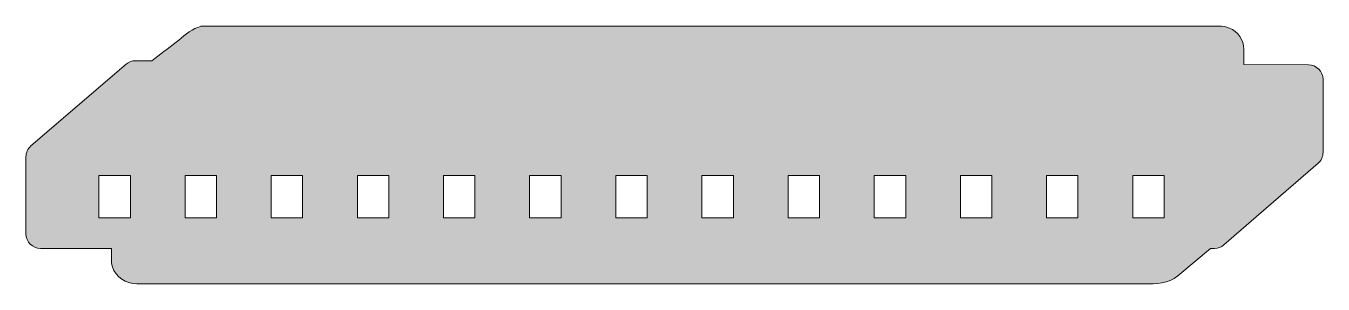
# Model space of a CAD drawing. Header units: inches. Extents: x 0 to 102, y 0 to 20.
import ezdxf

# ---------------------------------------------------------------- set-up
doc = ezdxf.new("R2010")
doc.units = ezdxf.units.IN
doc.header["$MEASUREMENT"] = 0
doc.layers.add('Layer 1', color=7, linetype='Continuous')

msp = doc.modelspace()

# ---------------------------------------------------------------- hatches: boundary and pattern name
at = {"layer": 'Layer 1', "true_color": 0x262261}
h = msp.add_hatch(color=179, dxfattribs=at)
h.dxf.hatch_style = 2
edge = h.paths.add_edge_path()
edge.add_spline(control_points=[(92.79, 2.77), (92.79, 2.77), (93.03, 2.77), (93.03, 2.77), (93.03, 2.77), (93.1, 2.77), (93.1, 2.77), (93.37, 2.77), (93.63, 2.87), (93.84, 3.04), (93.84, 3.04), (101.21, 9.42), (101.21, 9.42), (101.46, 9.64), (101.6, 9.95), (101.6, 10.28), (101.6, 10.28), (101.6, 15.99), (101.6, 15.99), (101.6, 16.6), (101.08, 17.12), (100.47, 17.12), (100.47, 17.12), (95.39, 17.14), (95.39, 17.14), (95.39, 17.14), (95.39, 18.35), (95.39, 18.35), (95.4, 19.02), (94.93, 19.77), (94.27, 19.98), (94.01, 20.09), (93.73, 20.15), (93.43, 20.15), (93.43, 20.15), (14.13, 20.15), (14.12, 20.15), (14.12, 20.15), (13.94, 20.15), (13.94, 20.15), (13.78, 20.16), (13.62, 20.12), (13.47, 20.05), (12.85, 19.85), (12.28, 19.29), (11.77, 18.9), (11.13, 18.41), (10.49, 17.93), (9.86, 17.43), (9.86, 17.43), (8.58, 17.44), (8.58, 17.44), (8.31, 17.44), (8.04, 17.34), (7.84, 17.16), (7.84, 17.16), (0.39, 10.78), (0.39, 10.78), (0.15, 10.57), (0, 10.24), (0, 9.93), (0, 9.93), (0, 3.9), (0, 3.9), (0, 3.28), (0.52, 2.77), (1.13, 2.77), (1.13, 2.77), (1.2, 2.77), (1.2, 2.77), (1.2, 2.77), (6.71, 2.77), (6.71, 2.77), (6.71, 2.3), (6.64, 1.77), (6.78, 1.32), (7.02, 0.52), (7.85, 0), (8.68, 0), (9.7, 0), (10.72, 0), (11.75, 0), (14.47, 0), (17.19, 0), (19.91, 0), (23.81, 0), (27.7, 0), (31.59, 0), (36.14, 0), (40.68, 0), (45.22, 0), (49.88, 0), (54.55, 0), (59.21, 0), (63.47, 0), (67.73, 0), (71.99, 0), (75.32, 0), (78.65, 0), (81.98, 0), (83.86, 0), (85.74, 0), (87.62, 0), (88.53, 0), (89.47, -0.01), (90.22, 0.63), (90.22, 0.63), (92.79, 2.77), (92.79, 2.77)], knot_values=[0, 0, 0, 0, 1, 1, 1, 2, 2, 2, 3, 3, 3, 4, 4, 4, 5, 5, 5, 6, 6, 6, 7, 7, 7, 8, 8, 8, 9, 9, 9, 10, 10, 10, 11, 11, 11, 12, 12, 12, 13, 13, 13, 14, 14, 14, 15, 15, 15, 16, 16, 16, 17, 17, 17, 18, 18, 18, 19, 19, 19, 20, 20, 20, 21, 21, 21, 22, 22, 22, 23, 23, 23, 24, 24, 24, 25, 25, 25, 26, 26, 26, 27, 27, 27, 28, 28, 28, 29, 29, 29, 30, 30, 30, 31, 31, 31, 32, 32, 32, 33, 33, 33, 34, 34, 34, 35, 35, 35, 36, 36, 36, 36], degree=3, periodic=1)
h.paths.add_polyline_path([(5.71, 5.15), (5.71, 8.47), (8.18, 8.47), (8.18, 5.15)])
h.paths.add_polyline_path([(12.46, 5.15), (12.46, 8.47), (14.92, 8.47), (14.92, 5.15)])
h.paths.add_polyline_path([(19.21, 5.15), (19.21, 8.47), (21.67, 8.47), (21.67, 5.15)])
h.paths.add_polyline_path([(25.96, 5.15), (25.96, 8.47), (28.42, 8.47), (28.42, 5.15)])
h.paths.add_polyline_path([(32.71, 5.15), (32.71, 8.47), (35.17, 8.47), (35.17, 5.15)])
h.paths.add_polyline_path([(39.45, 5.15), (39.45, 8.47), (41.92, 8.47), (41.92, 5.15)])
h.paths.add_polyline_path([(46.2, 5.15), (46.2, 8.47), (48.66, 8.47), (48.66, 5.15)])
h.paths.add_polyline_path([(52.95, 5.15), (52.95, 8.47), (55.41, 8.47), (55.41, 5.15)])
h.paths.add_polyline_path([(59.7, 5.15), (59.7, 8.47), (62.16, 8.47), (62.16, 5.15)])
h.paths.add_polyline_path([(66.45, 5.15), (66.45, 8.47), (68.91, 8.47), (68.91, 5.15)])
h.paths.add_polyline_path([(73.19, 5.15), (73.19, 8.47), (75.66, 8.47), (75.66, 5.15)])
h.paths.add_polyline_path([(79.94, 5.15), (79.94, 8.47), (82.4, 8.47), (82.4, 5.15)])
h.paths.add_polyline_path([(89.15, 8.47), (89.15, 5.15), (86.69, 5.15), (86.69, 8.47)])

# ---------------------------------------------------------------- linework, layer by layer
at = {"layer": 'Layer 1', "lineweight": 0}
for points in [[(5.71, 5.15), (5.71, 8.47), (8.18, 8.47), (8.18, 5.15), (5.71, 5.15)], [(12.46, 5.15), (12.46, 8.47), (14.92, 8.47), (14.92, 5.15), (12.46, 5.15)], [(19.21, 5.15), (19.21, 8.47), (21.67, 8.47), (21.67, 5.15), (19.21, 5.15)], [(25.96, 5.15), (25.96, 8.47), (28.42, 8.47), (28.42, 5.15), (25.96, 5.15)], [(32.71, 5.15), (32.71, 8.47), (35.17, 8.47), (35.17, 5.15), (32.71, 5.15)], [(39.45, 5.15), (39.45, 8.47), (41.92, 8.47), (41.92, 5.15), (39.45, 5.15)], [(46.2, 5.15), (46.2, 8.47), (48.66, 8.47), (48.66, 5.15), (46.2, 5.15)], [(52.95, 5.15), (52.95, 8.47), (55.41, 8.47), (55.41, 5.15), (52.95, 5.15)], [(59.7, 5.15), (59.7, 8.47), (62.16, 8.47), (62.16, 5.15), (59.7, 5.15)], [(66.45, 5.15), (66.45, 8.47), (68.91, 8.47), (68.91, 5.15), (66.45, 5.15)], [(73.19, 5.15), (73.19, 8.47), (75.66, 8.47), (75.66, 5.15), (73.19, 5.15)], [(79.94, 5.15), (79.94, 8.47), (82.4, 8.47), (82.4, 5.15), (79.94, 5.15)], [(89.15, 8.47), (89.15, 5.15), (86.69, 5.15), (86.69, 8.47), (89.15, 8.47)]]:
    msp.add_lwpolyline(points, dxfattribs=at)
msp.add_open_spline([(92.79, 2.77), (92.79, 2.77), (93.03, 2.77), (93.03, 2.77), (93.03, 2.77), (93.1, 2.77), (93.1, 2.77), (93.37, 2.77), (93.63, 2.87), (93.84, 3.04), (93.84, 3.04), (101.21, 9.42), (101.21, 9.42), (101.46, 9.64), (101.6, 9.95), (101.6, 10.28), (101.6, 10.28), (101.6, 15.99), (101.6, 15.99), (101.6, 16.6), (101.08, 17.12), (100.47, 17.12), (100.47, 17.12), (95.39, 17.14), (95.39, 17.14), (95.39, 17.14), (95.39, 18.35), (95.39, 18.35), (95.4, 19.02), (94.93, 19.77), (94.27, 19.98), (94.01, 20.09), (93.73, 20.15), (93.43, 20.15), (93.43, 20.15), (14.13, 20.15), (14.12, 20.15), (14.12, 20.15), (13.94, 20.15), (13.94, 20.15), (13.78, 20.16), (13.62, 20.12), (13.47, 20.05), (12.85, 19.85), (12.28, 19.29), (11.77, 18.9), (11.13, 18.41), (10.49, 17.93), (9.86, 17.43), (9.86, 17.43), (8.58, 17.44), (8.58, 17.44), (8.31, 17.44), (8.04, 17.34), (7.84, 17.16), (7.84, 17.16), (0.39, 10.78), (0.39, 10.78), (0.15, 10.57), (0, 10.24), (0, 9.93), (0, 9.93), (0, 3.9), (0, 3.9), (0, 3.28), (0.52, 2.77), (1.13, 2.77), (1.13, 2.77), (1.2, 2.77), (1.2, 2.77), (1.2, 2.77), (6.71, 2.77), (6.71, 2.77), (6.71, 2.3), (6.64, 1.77), (6.78, 1.32), (7.02, 0.52), (7.85, 0), (8.68, 0), (9.7, 0), (10.72, 0), (11.75, 0), (14.47, 0), (17.19, 0), (19.91, 0), (23.81, 0), (27.7, 0), (31.59, 0), (36.14, 0), (40.68, 0), (45.22, 0), (49.88, 0), (54.55, 0), (59.21, 0), (63.47, 0), (67.73, 0), (71.99, 0), (75.32, 0), (78.65, 0), (81.98, 0), (83.86, 0), (85.74, 0), (87.62, 0), (88.53, 0), (89.47, -0.01), (90.22, 0.63), (90.22, 0.63), (92.79, 2.77), (92.79, 2.77)], degree=3, knots=[0, 0, 0, 0, 1, 1, 1, 2, 2, 2, 3, 3, 3, 4, 4, 4, 5, 5, 5, 6, 6, 6, 7, 7, 7, 8, 8, 8, 9, 9, 9, 10, 10, 10, 11, 11, 11, 12, 12, 12, 13, 13, 13, 14, 14, 14, 15, 15, 15, 16, 16, 16, 17, 17, 17, 18, 18, 18, 19, 19, 19, 20, 20, 20, 21, 21, 21, 22, 22, 22, 23, 23, 23, 24, 24, 24, 25, 25, 25, 26, 26, 26, 27, 27, 27, 28, 28, 28, 29, 29, 29, 30, 30, 30, 31, 31, 31, 32, 32, 32, 33, 33, 33, 34, 34, 34, 35, 35, 35, 36, 36, 36, 36], dxfattribs=at)

doc.saveas('drawing.dxf')
